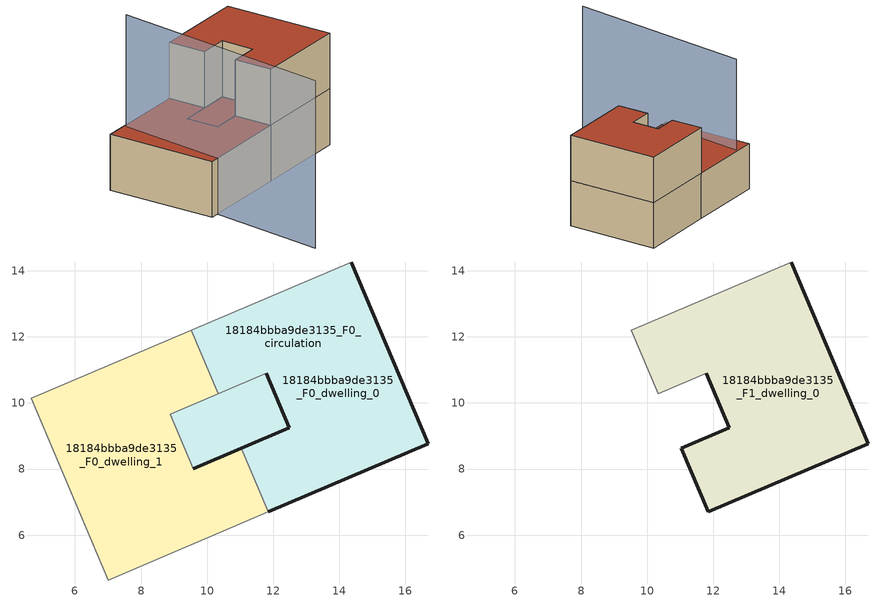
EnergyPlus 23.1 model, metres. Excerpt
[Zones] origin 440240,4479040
18184bbba9de3135_F0_dwelling_0
 floor ground (EU_floor_Construction): 11.78,10.9 12.49,9.25 11.03,8.63 9.58,8.01 8.88,9.66 10.33,10.28 z0; 14.35,14.27 16.69,8.76 11.85,6.7 11.03,8.63 12.49,9.25 11.78,10.9 10.33,10.28 9.51,12.21 z0
 wall outside (EU_wall_Construction): 11.78,10.9 12.49,9.25 11.03,8.63 / 11.85,6.7 16.69,8.76 14.35,14.27 z0:3
 wall adiabatic (EU_wall_Construction): 14.35,14.27 9.51,12.21 / 10.33,10.28 11.78,10.9 z0:3
 wall to 18184bbba9de3135_F0_dwelling_1 (EU_wall_Construction): 9.51,12.21 10.33,10.28 / 11.03,8.63 11.85,6.7 z0:3
 roof outside (EU_floor_Construction): 12.49,9.25 11.78,10.9 10.33,10.28 8.88,9.66 9.58,8.01 11.03,8.63 z3
18184bbba9de3135_F0_dwelling_1
 floor ground (EU_floor_Construction): 9.51,12.21 10.33,10.28 8.88,9.66 9.58,8.01 11.03,8.63 11.85,6.7 7.01,4.64 4.67,10.15 z0
 wall outside (EU_wall_Construction): 11.03,8.63 9.58,8.01 z0:3
 wall adiabatic (EU_wall_Construction): 8.88,9.66 10.33,10.28 / 9.51,12.21 4.67,10.15 7.01,4.64 11.85,6.7 z0:3
 wall to 18184bbba9de3135_F0_circulation (EU_wall_Construction): 9.58,8.01 8.88,9.66 z0:3
 roof outside (EU_roof_Construction): 11.85,6.7 11.03,8.63 9.58,8.01 8.88,9.66 10.33,10.28 9.51,12.21 4.67,10.15 7.01,4.64 z3
18184bbba9de3135_F0_circulation
 floor ground (EU_floor_Construction): 11.78,10.9 12.49,9.25 11.03,8.63 9.58,8.01 8.88,9.66 10.33,10.28 z0; 14.35,14.27 16.69,8.76 11.85,6.7 11.03,8.63 12.49,9.25 11.78,10.9 10.33,10.28 9.51,12.21 z0
 wall outside (EU_wall_Construction): 9.58,8.01 12.49,9.25 11.78,10.9 z0:3
 wall adiabatic (EU_wall_Construction): 11.78,10.9 8.88,9.66 z0:3
 roof outside (EU_roof_Construction): 12.49,9.25 11.78,10.9 10.33,10.28 8.88,9.66 9.58,8.01 11.03,8.63 z3; 16.69,8.76 14.35,14.27 9.51,12.21 10.33,10.28 11.78,10.9 12.49,9.25 11.03,8.63 11.85,6.7 z3
18184bbba9de3135_F1_dwelling_0
 floor to 18184bbba9de3135_F0_dwelling_0 (EU_floor_Construction): 14.35,14.27 16.69,8.76 11.85,6.7 11.03,8.63 12.49,9.25 11.78,10.9 10.33,10.28 9.51,12.21 z3
 wall outside (EU_wall_Construction): 11.78,10.9 12.49,9.25 11.03,8.63 11.85,6.7 16.69,8.76 14.35,14.27 z3:6
 wall adiabatic (EU_wall_Construction): 14.35,14.27 9.51,12.21 10.33,10.28 11.78,10.9 z3:6
 roof outside (EU_roof_Construction): 16.69,8.76 14.35,14.27 9.51,12.21 10.33,10.28 11.78,10.9 12.49,9.25 11.03,8.63 11.85,6.7 z6
shading: 5.86,10.51 9.17,-1.24 z0:9
[Building]
EU S2 Campaign: North Axis=0; Terrain=City; Solar Distribution=FullExterior
[Site:Location]
Madrid: Latitude=40.5; Longitude=-3.5; Time Zone=1; Elevation=609
[SizingPeriod:WeatherFileDays]
AnnualSizingPeriod: Begin Month=1; Begin Day of Month=1; End Month=12; End Day of Month=31; Day of Week for Start Day=Monday; Use Weather File Daylight Saving Period=No; Use Weather File Rain and Snow Indicators=No
[MATERIAL]
EU_InternalMass_Material: Roughness=MediumRough; Thickness=0.1; Conductivity=1; Density=1800; Specific Heat=900; Thermal Absorptance=0.9; Solar Absorptance=0.7; Visible Absorptance=0.7
[MATERIAL:NOMASS] Roughness=MediumRough; Thermal Absorptance=0.9; Solar Absorptance=0.7; Visible Absorptance=0.7
Name | Thermal Resistance
EU_wall_NoMass | 1.60022
EU_roof_NoMass | 1.57597
EU_floor_NoMass | 0.470652
[CONSTRUCTION]
EU_wall_Construction: EU_wall_NoMass
EU_roof_Construction: EU_roof_NoMass
EU_floor_Construction: EU_floor_NoMass
EU_InternalMass_Construction: EU_InternalMass_Material
[ZONE] Type=1; Multiplier=1; Ceiling Height=autocalculate; Floor Area=autocalculate; Part of Total Floor Area=Yes
Name | Volume
18184bbba9de3135_F0_dwelling_0; 18184bbba9de3135_F0_circulation | 102.924
18184bbba9de3135_F1_dwelling_0 | 85.9277
18184bbba9de3135_F0_dwelling_1 | 85.9281
[INTERNALMASS] Construction=EU_InternalMass_Construction
Name | Zone or ZoneList | Surface Area
18184bbba9de3135_F0_dwelling_0_EU_InternalMass | 18184bbba9de3135_F0_dwelling_0 | 28.6426
18184bbba9de3135_F0_dwelling_1_EU_InternalMass | 18184bbba9de3135_F0_dwelling_1 | 28.6426
18184bbba9de3135_F1_dwelling_0_EU_InternalMass | 18184bbba9de3135_F1_dwelling_0 | 62.937
[OTHEREQUIPMENT] Fuel Type=Electricity; Design Level Calculation Method=Watts/Area; Power per Zone Floor Area=1; Fraction Latent=0; Fraction Radiant=0; Fraction Lost=0; Carbon Dioxide Generation Rate=0; EndUse Subcategory=EU_Step8_InternalGains
Name | Zone or ZoneList or Space or SpaceList | Schedule
EU_Step8_InternalGain_18184bbba9de3135_F0_dwelling_0_f000 | 18184bbba9de3135_F0_dwelling_0 | EU_Step8_GainSchedule_18184bbba9de3135_F0_dwelling_0_f000
EU_Step8_InternalGain_18184bbba9de3135_F0_dwelling_1_f000 | 18184bbba9de3135_F0_dwelling_1 | EU_Step8_GainSchedule_18184bbba9de3135_F0_dwelling_1_f000
EU_Step8_InternalGain_18184bbba9de3135_F1_dwelling_0_f000 | 18184bbba9de3135_F1_dwelling_0 | EU_Step8_GainSchedule_18184bbba9de3135_F1_dwelling_0_f000
[ZONEINFILTRATION:DESIGNFLOWRATE]
EU_Circulation_Infiltration_18184bbba9de3135_F0_circulation: Zone or ZoneList or Space or SpaceList=18184bbba9de3135_F0_circulation; Schedule=EU_AlwaysOn; Design Flow Rate Calculation Method=Flow/Area; Flow Rate per Floor Area=0.0005; Constant Term Coefficient=1; Temperature Term Coefficient=0; Velocity Term Coefficient=0; Velocity Squared Term Coefficient=0
[ZONEVENTILATION:DESIGNFLOWRATE] Schedule=EU_AlwaysOn; Design Flow Rate Calculation Method=AirChanges/Hour; Air Changes per Hour=0.480704; Ventilation Type=Natural; Fan Pressure Rise=0; Fan Total Efficiency=1; Constant Term Coefficient=1; Temperature Term Coefficient=0; Velocity Term Coefficient=0; Velocity Squared Term Coefficient=0; Minimum Indoor Temperature=-100; Maximum Indoor Temperature=100; Delta Temperature=-100; Minimum Outdoor Temperature=-100; Maximum Outdoor Temperature=100; Maximum Wind Speed=40
Name | Zone or ZoneList or Space or SpaceList
EU_ConstantAir_18184bbba9de3135_F0_dwelling_0 | 18184bbba9de3135_F0_dwelling_0
EU_ConstantAir_18184bbba9de3135_F0_dwelling_1 | 18184bbba9de3135_F0_dwelling_1
EU_ConstantAir_18184bbba9de3135_F1_dwelling_0 | 18184bbba9de3135_F1_dwelling_0
[HVACTEMPLATE:THERMOSTAT] Constant Heating Setpoint=20; Constant Cooling Setpoint=50
EU_HeatOnly_18184bbba9de3135_F0_dwelling_0; EU_HeatOnly_18184bbba9de3135_F0_dwelling_1; EU_HeatOnly_18184bbba9de3135_F1_dwelling_0
[HVACTEMPLATE:ZONE:IDEALLOADSAIRSYSTEM] System Availability Schedule=EU_AlwaysOn; Maximum Heating Supply Air Temperature=50; Minimum Cooling Supply Air Temperature=13; Maximum Heating Supply Air Humidity Ratio=0.0156; Minimum Cooling Supply Air Humidity Ratio=0.0077; Heating Limit=NoLimit; Cooling Limit=NoLimit; Heating Availability Schedule=EU_AlwaysOn; Cooling Availability Schedule=EU_CoolingOff; Dehumidification Control Type=ConstantSensibleHeatRatio; Cooling Sensible Heat Ratio=0.7; Dehumidification Setpoint=60; Humidification Control Type=None; Humidification Setpoint=30; Outdoor Air Method=None; Outdoor Air Flow Rate per Person=0.00944; Outdoor Air Flow Rate per Zone Floor Area=0; Outdoor Air Flow Rate per Zone=0; Demand Controlled Ventilation Type=None; Outdoor Air Economizer Type=NoEconomizer; Heat Recovery Type=None; Sensible Heat Recovery Effectiveness=0.7; Latent Heat Recovery Effectiveness=0.65
Name | Template Thermostat
18184bbba9de3135_F0_dwelling_0 | EU_HeatOnly_18184bbba9de3135_F0_dwelling_0
18184bbba9de3135_F0_dwelling_1 | EU_HeatOnly_18184bbba9de3135_F0_dwelling_1
18184bbba9de3135_F1_dwelling_0 | EU_HeatOnly_18184bbba9de3135_F1_dwelling_0
[SIZING:ZONE] Zone Cooling Design Supply Air Temperature Input Method=SupplyAirTemperature; Zone Cooling Design Supply Air Temperature=13; Zone Heating Design Supply Air Temperature Input Method=SupplyAirTemperature; Zone Heating Design Supply Air Temperature=50; Zone Cooling Design Supply Air Humidity Ratio=0.008; Zone Heating Design Supply Air Humidity Ratio=0.008; Cooling Design Air Flow Method=DesignDay; Cooling Design Air Flow Rate=0; Cooling Minimum Air Flow per Zone Floor Area=0.000762; Cooling Minimum Air Flow=0; Cooling Minimum Air Flow Fraction=0.2; Heating Design Air Flow Method=DesignDay; Heating Design Air Flow Rate=0; Heating Maximum Air Flow per Zone Floor Area=0.002032; Heating Maximum Air Flow=0.141576; Heating Maximum Air Flow Fraction=0.3; Account for Dedicated Outdoor Air System=No; Dedicated Outdoor Air System Control Strategy=NeutralSupplyAir; Dedicated Outdoor Air Low Setpoint Temperature for Design=autosize; Dedicated Outdoor Air High Setpoint Temperature for Design=autosize; Zone Load Sizing Method=Sensible Load Only No Latent Load; Zone Latent Cooling Design Supply Air Humidity Ratio Input Method=HumidityRatioDifference; Zone Cooling Design Supply Air Humidity Ratio Difference=0.005; Zone Latent Heating Design Supply Air Humidity Ratio Input Method=HumidityRatioDifference; Zone Humidification Design Supply Air Humidity Ratio Difference=0.005
18184bbba9de3135_F0_dwelling_0; 18184bbba9de3135_F0_dwelling_1; 18184bbba9de3135_F1_dwelling_0
[SCHEDULE:CONSTANT]
Name | Hourly Value
EU_AlwaysOn | 1
EU_CoolingOff | 0
[SCHEDULE:FILE] Column Number=1; Rows to Skip at Top=0; Number of Hours of Data=8760; Column Separator=Comma; Interpolate to Timestep=No; Minutes per Item=60; Adjust Schedule for Daylight Savings=Yes
Name | File
EU_Step8_GainSchedule_18184bbba9de3135_F0_dwelling_0_f000 | ../../schedules/18184bbba9de3135/18184bbba9de3135_F0_dwelling_0_f000_gain.csv
EU_Step8_GainSchedule_18184bbba9de3135_F0_dwelling_1_f000 | ../../schedules/18184bbba9de3135/18184bbba9de3135_F0_dwelling_1_f000_gain.csv
EU_Step8_GainSchedule_18184bbba9de3135_F1_dwelling_0_f000 | ../../schedules/18184bbba9de3135/18184bbba9de3135_F1_dwelling_0_f000_gain.csv
